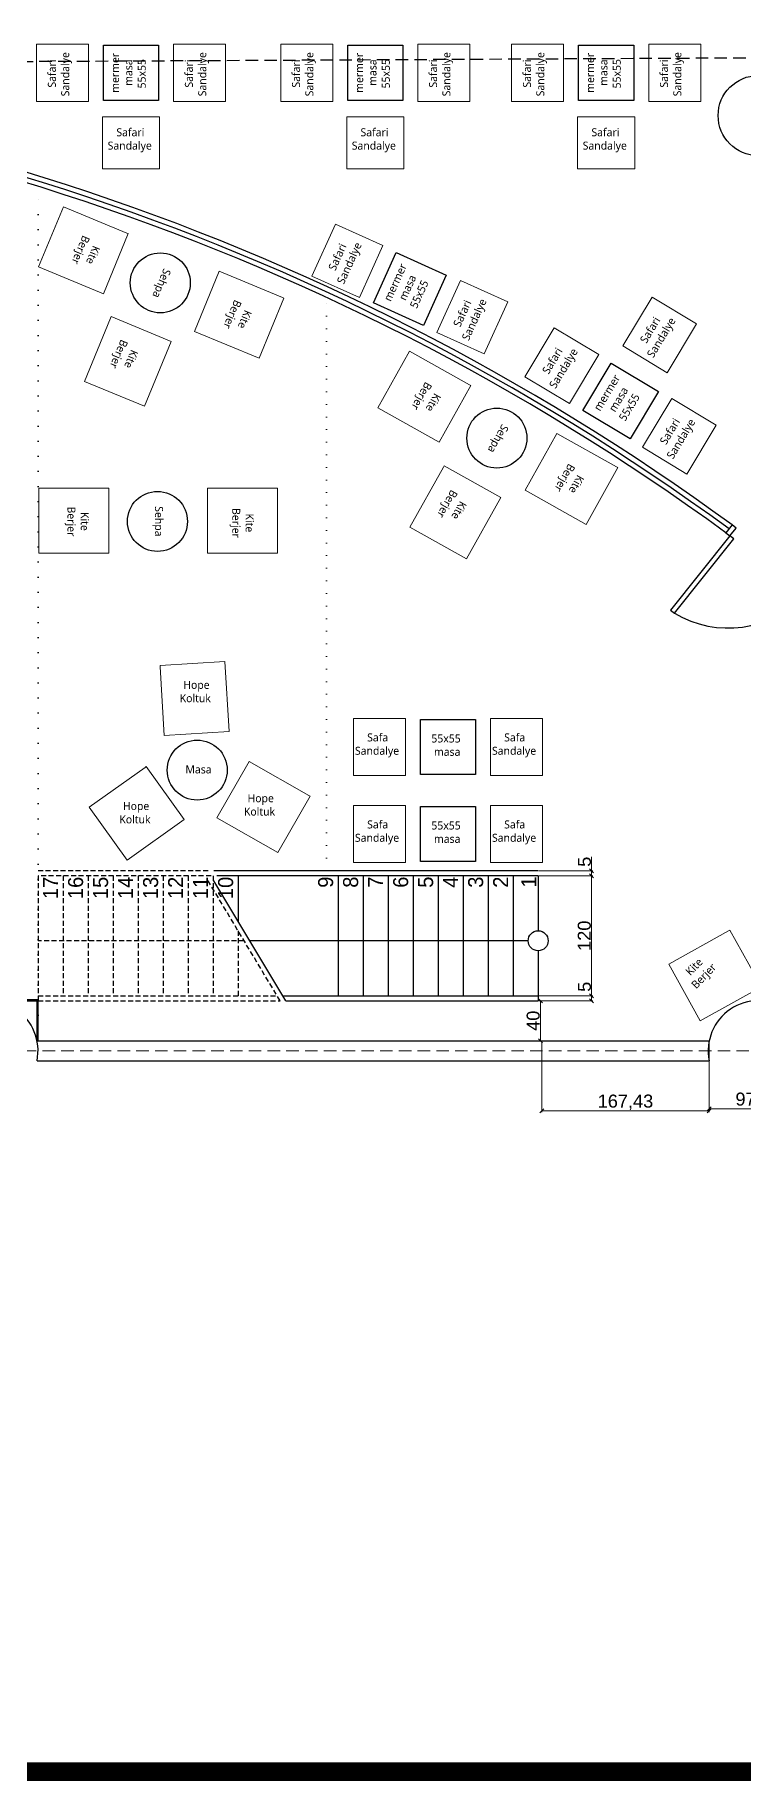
# Model space of a CAD drawing. Header units: millimetres. Extents: x 5603074 to 5608376, y 255765 to 258684.
# Drawn here: x 5605482 to 5606190, y 255765 to 257511 of the extents above; entities that cross this region are included whole.
import ezdxf

# ---------------------------------------------------------------- set-up
doc = ezdxf.new("R2010")
doc.units = ezdxf.units.MM
doc.header["$LTSCALE"] = 100
doc.header["$PDMODE"] = 2
for name, pattern in [('ACAD_ISO07W100', [3, 0, -3]), ('DOT2', [0.125, 0, -0.125]), ('HIDDEN2', [0.1875, 0.125, -0.0625])]:
    doc.linetypes.add(name, pattern=pattern)
for name, color, linetype, lineweight in [('AKS', 63, 'HIDDEN2', 5), ('t_alçıpan', 219, 'Continuous', 25), ('t_izdüşüm', 7, 'DOT2', 18), ('t_olcu', 252, 'Continuous', 20), ('t_tefris', 44, 'Continuous', 25), ('t_tefrişoturum', 25, 'Continuous', 15), ('t_yazı', 7, 'Continuous', 25)]:
    doc.layers.add(name, color=color, linetype=linetype, lineweight=lineweight)
for name, color, linetype in [('cam', 4, 'Continuous'), ('DUVAR', 2, 'Continuous'), ('KAPI', 7, 'Continuous'), ('KOLON', 1, 'Continuous'), ('MERD', 4, 'Continuous'), ('PARSEL', 4, 'Continuous'), ('Y-INCE', 21, 'Continuous')]:
    doc.layers.add(name, color=color, linetype=linetype)
doc.styles.get("Standard").update_dxf_attribs({"font": 'arial.ttf'})
doc.dimstyles.new('olcu50', dxfattribs={"dimtxt": 13, "dimasz": 4, "dimexe": 1.25, "dimexo": 0.625, "dimtad": 1, "dimtxsty": 'Standard', "dimblk": 'OBLIQUE', "dimcen": 2.5, "dimclrd": 256, "dimclre": 256, "dimclrt": 7, "dimadec": 0, "dimazin": 0, "dimtfac": 1, "dimtmove": 0, "dimatfit": 3, "dimldrblk": 'OBLIQUE', "dimfxl": 1, "dimlwd": -1, "dimlwe": -1, "dimarcsym": 0})

# ---------------------------------------------------------------- blocks, each defined once
blk = doc.blocks.new('_OBLIQUE')
at = {"color": 0, "linetype": 'ByBlock'}
blk.add_line((-0.5, -0.5), (0.5, 0.5), dxfattribs=at)
blk = doc.blocks.new('*D221')
at = {"layer": 'Defpoints', "color": 0, "transparency": 16777216}
for p in [(5605985.2, 256670.1), (5606038.7, 256670.1), (5605985.2, 256550.1)]:
    blk.add_point(p, dxfattribs=at)
at = {"layer": 't_olcu', "transparency": 16777216}
for p, q in [((5605985.9, 256670.1), (5606040, 256670.1)), ((5606038.7, 256550.1), (5606038.7, 256670.1)), ((5605985.9, 256550.1), (5606040, 256550.1))]:
    blk.add_line(p, q, dxfattribs=at)
at = {"layer": 't_olcu', "transparency": 16777216, "xscale": 4, "yscale": 4, "zscale": 4}
for p, rotation in [((5606038.7, 256670.1), 90), ((5606038.7, 256550.1), 270)]:
    blk.add_blockref('_OBLIQUE', p, dxfattribs=dict(at, rotation=rotation))
at = {"layer": 't_olcu', "color": 7, "transparency": 16777216, "insert": (5606031.4, 256610.1), "char_height": 13, "attachment_point": 5, "rotation": 90}
blk.add_mtext('120', dxfattribs=at)
blk = doc.blocks.new('*D222')
at = {"layer": 'Defpoints', "color": 0, "transparency": 16777216}
for p in [(5605985.2, 256675.1), (5606038.7, 256675.1), (5605985.2, 256670.1)]:
    blk.add_point(p, dxfattribs=at)
at = {"layer": 't_olcu', "transparency": 16777216}
for p, q in [((5605985.9, 256675.1), (5606040, 256675.1)), ((5606038.7, 256675.1), (5606038.7, 256689)), ((5606038.7, 256670.1), (5606038.7, 256675.1)), ((5605985.9, 256670.1), (5606040, 256670.1))]:
    blk.add_line(p, q, dxfattribs=at)
at = {"layer": 't_olcu', "transparency": 16777216, "xscale": 4, "yscale": 4, "zscale": 4}
for p, rotation in [((5606038.7, 256675.1), 90), ((5606038.7, 256670.1), 270)]:
    blk.add_blockref('_OBLIQUE', p, dxfattribs=dict(at, rotation=rotation))
at = {"layer": 't_olcu', "color": 7, "transparency": 16777216, "insert": (5606031.5, 256684.1), "char_height": 13, "attachment_point": 5, "rotation": 90}
blk.add_mtext('5', dxfattribs=at)
blk = doc.blocks.new('*D223')
at = {"layer": 'Defpoints', "color": 0, "transparency": 16777216}
for p in [(5605985.2, 256550.1), (5605985.2, 256545.1), (5606038.7, 256550.1)]:
    blk.add_point(p, dxfattribs=at)
at = {"layer": 't_olcu', "transparency": 16777216}
for p, q in [((5606038.7, 256550.1), (5606038.7, 256564)), ((5605985.9, 256550.1), (5606040, 256550.1)), ((5605985.9, 256545.1), (5606040, 256545.1)), ((5606038.7, 256545.1), (5606038.7, 256550.1))]:
    blk.add_line(p, q, dxfattribs=at)
at = {"layer": 't_olcu', "transparency": 16777216, "xscale": 4, "yscale": 4, "zscale": 4}
for p, rotation in [((5606038.7, 256550.1), 90), ((5606038.7, 256545.1), 270)]:
    blk.add_blockref('_OBLIQUE', p, dxfattribs=dict(at, rotation=rotation))
at = {"layer": 't_olcu', "color": 7, "transparency": 16777216, "insert": (5606031.5, 256559.1), "char_height": 13, "attachment_point": 5, "rotation": 90}
blk.add_mtext('5', dxfattribs=at)
blk = doc.blocks.new('*D224')
at = {"layer": 'Defpoints', "color": 0, "transparency": 16777216}
for p in [(5605985.2, 256545.1), (5605985.2, 256505.1), (5605987.6, 256505.1)]:
    blk.add_point(p, dxfattribs=at)
at = {"layer": 't_olcu', "transparency": 16777216}
for p, q in [((5605985.9, 256545.1), (5605988.8, 256545.1)), ((5605987.6, 256545.1), (5605987.6, 256505.1)), ((5605985.9, 256505.1), (5605988.8, 256505.1))]:
    blk.add_line(p, q, dxfattribs=at)
at = {"layer": 't_olcu', "transparency": 16777216, "xscale": 4, "yscale": 4, "zscale": 4}
for p, rotation in [((5605987.6, 256545.1), 90), ((5605987.6, 256505.1), 270)]:
    blk.add_blockref('_OBLIQUE', p, dxfattribs=dict(at, rotation=rotation))
at = {"layer": 't_olcu', "color": 7, "transparency": 16777216, "insert": (5605980.3, 256525.1), "char_height": 13, "attachment_point": 5, "rotation": 90}
blk.add_mtext('40', dxfattribs=at)
blk = doc.blocks.new('*D225')
at = {"layer": 'Defpoints', "color": 0, "transparency": 16777216}
for p in [(5605988.8, 256505.1), (5606156.2, 256505.1), (5605988.8, 256435.1)]:
    blk.add_point(p, dxfattribs=at)
at = {"layer": 't_olcu', "transparency": 16777216}
for p, q in [((5605988.8, 256504.5), (5605988.8, 256433.9)), ((5606156.2, 256504.5), (5606156.2, 256433.9)), ((5606156.2, 256435.1), (5605988.8, 256435.1))]:
    blk.add_line(p, q, dxfattribs=at)
at = {"layer": 't_olcu', "transparency": 16777216, "xscale": 4, "yscale": 4, "zscale": 4, "rotation": 180}
blk.add_blockref('_OBLIQUE', (5605988.8, 256435.1), dxfattribs=at)
at = {"layer": 't_olcu', "transparency": 16777216, "xscale": 4, "yscale": 4, "zscale": 4}
blk.add_blockref('_OBLIQUE', (5606156.2, 256435.1), dxfattribs=at)
at = {"layer": 't_olcu', "color": 7, "transparency": 16777216, "insert": (5606072.5, 256443.6), "char_height": 13, "attachment_point": 5}
blk.add_mtext('167,43', dxfattribs=at)
blk = doc.blocks.new('*D226')
at = {"layer": 'Defpoints', "color": 0, "transparency": 16777216}
for p in [(5606156.2, 256505.1), (5606254.2, 256505.1), (5606254.2, 256437.1)]:
    blk.add_point(p, dxfattribs=at)
at = {"layer": 't_olcu', "transparency": 16777216}
for p, q in [((5606156.2, 256504.5), (5606156.2, 256435.9)), ((5606254.2, 256504.5), (5606254.2, 256435.9)), ((5606156.2, 256437.1), (5606254.2, 256437.1))]:
    blk.add_line(p, q, dxfattribs=at)
at = {"layer": 't_olcu', "transparency": 16777216, "xscale": 4, "yscale": 4, "zscale": 4, "rotation": 180}
blk.add_blockref('_OBLIQUE', (5606156.2, 256437.1), dxfattribs=at)
at = {"layer": 't_olcu', "transparency": 16777216, "xscale": 4, "yscale": 4, "zscale": 4}
blk.add_blockref('_OBLIQUE', (5606254.2, 256437.1), dxfattribs=at)
at = {"layer": 't_olcu', "color": 7, "transparency": 16777216, "insert": (5606205.2, 256445.6), "char_height": 13, "attachment_point": 5}
blk.add_mtext('97,98', dxfattribs=at)

msp = doc.modelspace()

# ---------------------------------------------------------------- linework, layer by layer
at = {"color": 252, "const_width": 18.717}
msp.add_lwpolyline([(5603083.312, 255774.354), (5603083.312, 258674.392), (5608366.296, 258674.392), (5608366.296, 255774.354)], close=True, dxfattribs=at)
at = {"layer": 'AKS'}
msp.add_line((5603745.952, 256495.117), (5606688.31, 256495.117), dxfattribs=at)
at = {"layer": 'cam'}
msp.add_lwpolyline([(5606179.156, 257020.839), (5606172.909, 257013.02)], dxfattribs=at)
msp.add_lwpolyline([(5606179.156, 257020.839), (5606172.909, 257013.02)], dxfattribs=at)
for radius, start, end in [(2355, 53.813618, 90.328449), (2350, 53.8188, 90.329148), (2345, 53.824004, 90.32985)]:
    msp.add_arc((5604788.731, 255120.117), radius, start, end, dxfattribs=at)
at = {"layer": 'DUVAR', "linetype": 'ACAD_ISO07W100', "ltscale": 0.05}
msp.add_lwpolyline([(5605485.231, 256530.824), (5605485.231, 257359.294)], dxfattribs=at)
at = {"layer": 'DUVAR'}
for points in [[(5605484.221, 256505.117), (5606156.242, 256505.117)], [(5605484.221, 256485.117), (5606156.242, 256485.117)]]:
    msp.add_lwpolyline(points, dxfattribs=at)
at = {"layer": 'KAPI'}
for points in [[(5606176.821, 257009.905), (5606117.526, 256935.682), (5606121.432, 256932.561), (5606180.727, 257006.784)], [(5606179.156, 257020.839), (5606172.914, 257013.026), (5606176.821, 257009.905), (5606183.063, 257017.718)]]:
    msp.add_lwpolyline(points, close=True, dxfattribs=at)
msp.add_arc((5606175.008, 257022.236), 104.46, 239.144165, 316.711141, dxfattribs=at)
at = {"layer": 'KOLON'}
msp.add_circle((5606205.185, 257430.117), 40, dxfattribs=at)
for centre in [(5605435.231, 256495.117), (5606205.231, 256495.117)]:
    msp.add_arc(centre, 50, 348.463041, 191.536959, dxfattribs=at)
at = {"layer": 'MERD', "linetype": 'HIDDEN2', "ltscale": 0.4}
for points in [[(5605655.231, 256675.117), (5605485.231, 256675.117)], [(5605485.231, 256670.117), (5605485.231, 256545.117)], [(5605658.231, 256670.117), (5605485.231, 256670.117)], [(5605510.231, 256670.117), (5605510.231, 256550.117)], [(5605535.231, 256670.117), (5605535.231, 256550.117)], [(5605560.231, 256670.117), (5605560.231, 256550.117)], [(5605585.231, 256670.117), (5605585.231, 256550.117)], [(5605610.231, 256670.117), (5605610.231, 256550.117)], [(5605635.231, 256670.117), (5605635.231, 256550.117)], [(5605727.231, 256545.117), (5605655.231, 256665.117)], [(5605660.231, 256670.117), (5605660.231, 256550.117)], [(5605691.231, 256605.117), (5605485.231, 256605.117)], [(5605685.231, 256615.117), (5605685.231, 256550.117)], [(5605485.231, 256550.117), (5605724.231, 256550.117)], [(5605485.231, 256545.117), (5605727.231, 256545.117)]]:
    msp.add_lwpolyline(points, dxfattribs=at)
at = {"layer": 'MERD'}
for points in [[(5605985.231, 256675.117), (5605661.062, 256675.117)], [(5605733.062, 256545.117), (5605661.062, 256665.117)], [(5605985.231, 256670.117), (5605664.062, 256670.117)], [(5605685.231, 256670.117), (5605685.231, 256624.835)], [(5605785.231, 256670.117), (5605785.231, 256550.117)], [(5605810.231, 256670.117), (5605810.231, 256550.117)], [(5605835.231, 256670.117), (5605835.231, 256550.117)], [(5605860.231, 256670.117), (5605860.231, 256550.117)], [(5605885.231, 256670.117), (5605885.231, 256550.117)], [(5605910.231, 256670.117), (5605910.231, 256550.117)], [(5605935.231, 256670.117), (5605935.231, 256550.117)], [(5605960.231, 256670.117), (5605960.231, 256550.117)], [(5605985.231, 256670.117), (5605985.231, 256615.117)], [(5605975.231, 256605.117), (5605697.062, 256605.117)], [(5605985.231, 256595.117), (5605985.231, 256545.117)], [(5605730.062, 256550.117), (5605985.231, 256550.117)], [(5605733.062, 256545.117), (5605985.231, 256545.117)]]:
    msp.add_lwpolyline(points, dxfattribs=at)
msp.add_circle((5605985.231, 256605.117), 10, dxfattribs=at)
at = {"layer": 'PARSEL', "linetype": 'HIDDEN2'}
msp.add_lwpolyline([(5607055.239, 257491.971), (5603745.952, 257475.117), (5603745.946, 256485.117)], dxfattribs=at)
at = {"layer": 't_alçıpan'}
for p, q in [((5604615.042, 256546.317), (5605485.421, 256546.317)), ((5604616.242, 256545.117), (5605484.221, 256545.117)), ((5605484.221, 256505.117), (5605484.221, 256545.117)), ((5605485.421, 256505.117), (5605485.421, 256546.317))]:
    msp.add_line(p, q, dxfattribs=at)
at = {"layer": 't_izdüşüm'}
msp.add_line((5605773.531, 256675.117), (5605773.531, 257248.307), dxfattribs=at)
at = {"layer": 't_tefris', "linetype": 'Continuous'}
for points in [[(5605605.775, 257500.315), (5605605.775, 257445.315), (5605550.775, 257445.315), (5605550.775, 257500.315), (5605605.775, 257500.315)], [(5605849.838, 257500.315), (5605849.838, 257445.315), (5605794.838, 257445.315), (5605794.838, 257500.315), (5605849.838, 257500.315)], [(5606080.724, 257500.315), (5606080.724, 257445.315), (5606025.724, 257445.315), (5606025.724, 257500.315), (5606080.724, 257500.315)], [(5605893.343, 257270.493), (5605870.698, 257220.372), (5605820.576, 257243.017), (5605843.222, 257293.139), (5605893.343, 257270.493)], [(5606105.407, 257154.19), (5606077.09, 257107.04), (5606029.94, 257135.357), (5606058.257, 257182.507), (5606105.407, 257154.19)], [(5605867.487, 256771.368), (5605867.487, 256826.368), (5605922.487, 256826.368), (5605922.487, 256771.368), (5605867.487, 256771.368)], [(5605867.487, 256684.366), (5605867.487, 256739.366), (5605922.487, 256739.366), (5605922.487, 256684.366), (5605867.487, 256684.366)]]:
    msp.add_lwpolyline(points, dxfattribs=at)
for centre in [(5605607.475, 257262.817), (5605943.942, 257107.634), (5605604.632, 257024.346), (5605644.366, 256775.752, -8)]:
    msp.add_circle(centre, 30, dxfattribs=at)
at = {"layer": 't_tefrişoturum'}
for points in [[(5605535.775, 257501.315), (5605535.775, 257444.315), (5605483.775, 257444.315), (5605483.775, 257501.315), (5605535.775, 257501.315)], [(5605672.775, 257501.315), (5605672.775, 257444.315), (5605620.775, 257444.315), (5605620.775, 257501.315), (5605672.775, 257501.315)], [(5605779.838, 257501.315), (5605779.838, 257444.315), (5605727.838, 257444.315), (5605727.838, 257501.315), (5605779.838, 257501.315)], [(5605916.838, 257501.315), (5605916.838, 257444.315), (5605864.838, 257444.315), (5605864.838, 257501.315), (5605916.838, 257501.315)], [(5606010.724, 257501.315), (5606010.724, 257444.315), (5605958.724, 257444.315), (5605958.724, 257501.315), (5606010.724, 257501.315)], [(5606147.724, 257501.315), (5606147.724, 257444.315), (5606095.724, 257444.315), (5606095.724, 257501.315), (5606147.724, 257501.315)], [(5605606.775, 257376.685), (5605549.775, 257376.685), (5605549.775, 257428.685), (5605606.775, 257428.685), (5605606.775, 257376.685)], [(5605850.838, 257376.685), (5605793.838, 257376.685), (5605793.838, 257428.685), (5605850.838, 257428.685), (5605850.838, 257376.685)], [(5606081.724, 257376.685), (5606024.724, 257376.685), (5606024.724, 257428.685), (5606081.724, 257428.685), (5606081.724, 257376.685)], [(5605575.373, 257312.085), (5605550.52, 257252.023), (5605485.839, 257278.788), (5605510.692, 257338.849), (5605573.987, 257312.658)], [(5605829.964, 257300.226), (5605806.495, 257248.282), (5605759.107, 257269.692), (5605782.576, 257321.637), (5605829.964, 257300.226)], [(5605731.07, 257247.658), (5605706.217, 257187.597), (5605641.536, 257214.362), (5605666.389, 257274.423), (5605729.684, 257248.232)], [(5605954.812, 257243.818), (5605931.343, 257191.874), (5605883.955, 257213.284), (5605907.424, 257265.228), (5605954.812, 257243.818)], [(5606143.656, 257221.868), (5606114.309, 257173.003), (5606069.731, 257199.776), (5606099.078, 257248.641), (5606143.656, 257221.868)], [(5605558.327, 257229.043), (5605618.388, 257204.19), (5605591.623, 257139.508), (5605531.562, 257164.361), (5605557.753, 257227.656)], [(5606045.913, 257191.087), (5606016.566, 257142.222), (5605971.987, 257168.995), (5606001.334, 257217.86), (5606045.913, 257191.087)], [(5605917.838, 257160.325), (5605886.115, 257103.592), (5605825.018, 257137.755), (5605856.741, 257194.488), (5605916.529, 257161.057)], [(5606163.359, 257120.551), (5606134.012, 257071.687), (5606089.434, 257098.459), (5606118.781, 257147.324), (5606163.359, 257120.551)], [(5606064.908, 257078.089), (5606033.184, 257021.356), (5605972.087, 257055.519), (5606003.81, 257112.252), (5606063.598, 257078.821)], [(5605891.173, 257079.854), (5605947.906, 257048.131), (5605913.743, 256987.034), (5605857.01, 257018.757), (5605890.441, 257078.545)], [(5605556.132, 257057.596), (5605556.132, 256992.596), (5605486.132, 256992.596), (5605486.132, 257057.596), (5605554.632, 257057.596)], [(5605724.632, 257057.596), (5605724.632, 256992.596), (5605654.632, 256992.596), (5605654.632, 257057.596), (5605723.132, 257057.596)], [(5605800.487, 256770.368), (5605800.487, 256827.368), (5605852.487, 256827.368), (5605852.487, 256770.368), (5605800.487, 256770.368)], [(5605937.487, 256770.368), (5605937.487, 256827.368), (5605989.487, 256827.368), (5605989.487, 256770.368), (5605937.487, 256770.368)], [(5605800.487, 256683.366), (5605800.487, 256740.366), (5605852.487, 256740.366), (5605852.487, 256683.366), (5605800.487, 256683.366)], [(5605937.487, 256683.366), (5605937.487, 256740.366), (5605989.487, 256740.366), (5605989.487, 256683.366), (5605937.487, 256683.366)], [(5606176.963, 256615.708), (5606208.526, 256558.886), (5606147.333, 256524.895), (5606115.77, 256581.717), (5606175.652, 256614.979)]]:
    msp.add_lwpolyline(points, close=True, dxfattribs=at)
at = {"layer": 't_tefrişoturum', "elevation": -8}
for points in [[(5605607.229, 256880.315), (5605672.113, 256884.182), (5605676.278, 256814.306), (5605611.393, 256810.439), (5605607.318, 256878.818)], [(5605593.454, 256779.322), (5605631.239, 256726.432), (5605574.281, 256685.741), (5605536.496, 256738.63), (5605592.233, 256778.45)], [(5605757.147, 256749.669), (5605724.879, 256693.245), (5605664.114, 256727.995), (5605696.382, 256784.42), (5605755.845, 256750.414)]]:
    msp.add_lwpolyline(points, close=True, dxfattribs=at)

# ---------------------------------------------------------------- texts
at = {"layer": 't_yazı', "char_height": 8, "width": 43.28707, "attachment_point": 4}
for s, insert, rotation in [('\\pi7.4543;{\\fLucida Sans Unicode|b0|i0|c162|p34;Safari \\P\\pi-1.2889;Sandalye}', (5605507.082, 257450.637), 90), ('\\pi1.2543;{\\fLucida Sans Unicode|b0|i0|c162|p34;mermer \\P\\pi8.2084;masa \\P\\pi5.5787;55x55}', (5605575.582, 257451.637), 90), ('\\pi7.4543;{\\fLucida Sans Unicode|b0|i0|c162|p34;Safari \\P\\pi-1.2889;Sandalye}', (5605644.082, 257450.637), 90), ('\\pi7.4543;{\\fLucida Sans Unicode|b0|i0|c162|p34;Safari \\P\\pi-1.2889;Sandalye}', (5605751.146, 257450.637), 90), ('\\pi1.2543;{\\fLucida Sans Unicode|b0|i0|c162|p34;mermer \\P\\pi8.2084;masa \\P\\pi5.5787;55x55}', (5605819.646, 257451.637), 90), ('\\pi7.4543;{\\fLucida Sans Unicode|b0|i0|c162|p34;Safari \\P\\pi-1.2889;Sandalye}', (5605888.146, 257450.637), 90), ('\\pi7.4543;{\\fLucida Sans Unicode|b0|i0|c162|p34;Safari \\P\\pi-1.2889;Sandalye}', (5605982.031, 257450.637), 90), ('\\pi1.2543;{\\fLucida Sans Unicode|b0|i0|c162|p34;mermer \\P\\pi8.2084;masa \\P\\pi5.5787;55x55}', (5606050.531, 257451.637), 90), ('\\pi7.4543;{\\fLucida Sans Unicode|b0|i0|c162|p34;Safari \\P\\pi-1.2889;Sandalye}', (5606119.031, 257450.637), 90), ('\\pi12.179;{\\fLucida Sans Unicode|b0|i0|c162|p34;Kite \\P\\pi6.7057;Berjer}', (5605541.176, 257313.587), 247.520527), ('\\pi7.4543;{\\fLucida Sans Unicode|b0|i0|c162|p34;Safari \\P\\pi-1.2889;Sandalye}', (5605782.95, 257265.857), 65.685941), ('\\pi6.0084;{\\fLucida Sans Unicode|b0|i0|c162|p34;Sehpa}', (5605615.751, 257282.312), 247.520527), ('\\pi1.2543;{\\fLucida Sans Unicode|b0|i0|c162|p34;mermer \\P\\pi8.2084;masa \\P\\pi5.5787;55x55}', (5605845.786, 257238.564), 65.685941), ('\\pi12.179;{\\fLucida Sans Unicode|b0|i0|c162|p34;Kite \\P\\pi6.7057;Berjer}', (5605692.87, 257249.202), 247.520527), ('\\pi7.4543;{\\fLucida Sans Unicode|b0|i0|c162|p34;Safari \\P\\pi-1.2889;Sandalye}', (5605907.798, 257209.449), 65.685941), ('\\pi7.4543;{\\fLucida Sans Unicode|b0|i0|c162|p34;Safari \\P\\pi-1.2889;Sandalye}', (5606092.966, 257193.196), 59.012001), ('\\pi12.179;{\\fLucida Sans Unicode|b0|i0|c162|p34;Kite \\P\\pi6.7057;Berjer}', (5605579.289, 257209.515), 247.520527), ('\\pi7.4543;{\\fLucida Sans Unicode|b0|i0|c162|p34;Safari \\P\\pi-1.2889;Sandalye}', (5605995.223, 257162.415), 59.012001), ('\\pi12.179;{\\fLucida Sans Unicode|b0|i0|c162|p34;Kite \\P\\pi6.7057;Berjer}', (5605884.053, 257165.826), 240.787596), ('\\pi1.2543;{\\fLucida Sans Unicode|b0|i0|c162|p34;mermer \\P\\pi8.2084;masa \\P\\pi5.5787;55x55}', (5606054.461, 257128.004), 59.012001), ('\\pi7.4543;{\\fLucida Sans Unicode|b0|i0|c162|p34;Safari \\P\\pi-1.2889;Sandalye}', (5606112.67, 257091.879), 59.012001), ('\\pi6.0084;{\\fLucida Sans Unicode|b0|i0|c162|p34;Sehpa}', (5605954.446, 257126.024), 240.787596), ('\\pi12.179;{\\fLucida Sans Unicode|b0|i0|c162|p34;Kite \\P\\pi6.7057;Berjer}', (5606027.152, 257084.101), 240.787596), ('\\pi12.179;{\\fLucida Sans Unicode|b0|i0|c162|p34;Kite \\P\\pi6.7057;Berjer}', (5605909.701, 257058.003), 240.787596), ('\\pi12.179;{\\fLucida Sans Unicode|b0|i0|c162|p34;Kite \\P\\pi6.7057;Berjer}', (5605523.959, 257045.908), 270), ('\\pi6.0084;{\\fLucida Sans Unicode|b0|i0|c162|p34;Sehpa}', (5605604.825, 257045.524), 270), ('\\pi12.179;{\\fLucida Sans Unicode|b0|i0|c162|p34;Kite \\P\\pi6.7057;Berjer}', (5605688.744, 257044.416), 270), ('\\pi12.179;{\\fLucida Sans Unicode|b0|i0|c162|p34;Kite \\P\\pi6.7057;Berjer}', (5606131.893, 256558.045), 46.097522)]:
    msp.add_mtext(s, dxfattribs=dict(at, insert=insert, rotation=rotation))
for s, insert in [('\\pi7.4543;{\\fLucida Sans Unicode|b0|i0|c162|p34;Safari \\P\\pi-1.2889;Sandalye}', (5605556.097, 257405.378)), ('\\pi7.4543;{\\fLucida Sans Unicode|b0|i0|c162|p34;Safari \\P\\pi-1.2889;Sandalye}', (5605800.16, 257405.378)), ('\\pi7.4543;{\\fLucida Sans Unicode|b0|i0|c162|p34;Safari \\P\\pi-1.2889;Sandalye}', (5606031.046, 257405.378)), ('\\pi8.5111;{\\fLucida Sans Unicode|b0|i0|c162|p34;Hope \\P\\pi4.9138;Koltuk}', (5605621.936, 256854.202)), ('\\pi10.919;{\\fLucida Sans Unicode|b0|i0|c162|p34;Safa \\P\\pi-1.2889;Sandalye}', (5605803.367, 256800.396)), ('\\pi5.5787;{\\fLucida Sans Unicode|b0|i0|c162|p34;55x55 \\P\\pi8.2084;masa}', (5605872.88, 256800.614)), ('\\pi10.919;{\\fLucida Sans Unicode|b0|i0|c162|p34;Safa \\P\\pi-1.2889;Sandalye}', (5605940.367, 256800.396)), ('\\pi8.5922;{\\fLucida Sans Unicode|b0|i0|c162|p34;Masa}', (5605624.02, 256776.348)), ('\\pi8.5111;{\\fLucida Sans Unicode|b0|i0|c162|p34;Hope \\P\\pi4.9138;Koltuk}', (5605561.611, 256733.075)), ('\\pi8.5111;{\\fLucida Sans Unicode|b0|i0|c162|p34;Hope \\P\\pi4.9138;Koltuk}', (5605686.162, 256740.87)), ('\\pi10.919;{\\fLucida Sans Unicode|b0|i0|c162|p34;Safa \\P\\pi-1.2889;Sandalye}', (5605803.367, 256713.394)), ('\\pi10.919;{\\fLucida Sans Unicode|b0|i0|c162|p34;Safa \\P\\pi-1.2889;Sandalye}', (5605940.367, 256713.394)), ('\\pi5.5787;{\\fLucida Sans Unicode|b0|i0|c162|p34;55x55 \\P\\pi8.2084;masa}', (5605872.88, 256713.612))]:
    msp.add_mtext(s, dxfattribs=dict(at, insert=insert))
at = {"layer": 'Y-INCE', "char_height": 15, "width": 529.10273, "attachment_point": 1, "rotation": 90}
for s, insert in [('{\\Ftxt|c162;17}', (5605490.23, 256646.777)), ('{\\Ftxt|c162;16}', (5605515.23, 256646.777)), ('{\\Ftxt|c162;15}', (5605540.23, 256646.777)), ('{\\Ftxt|c162;14}', (5605565.23, 256646.777)), ('{\\Ftxt|c162;13}', (5605590.23, 256646.777)), ('{\\Ftxt|c162;12}', (5605615.23, 256646.777)), ('{\\Ftxt|c162;11}', (5605640.23, 256646.777)), ('{\\Ftxt|c162;10}', (5605665.23, 256646.777)), ('{\\Ftxt|c162;9}', (5605765.23, 256658.095)), ('{\\Ftxt|c162;8}', (5605790.23, 256658.095)), ('{\\Ftxt|c162;7}', (5605815.23, 256658.095)), ('{\\Ftxt|c162;6}', (5605840.23, 256658.095)), ('{\\Ftxt|c162;5}', (5605865.23, 256658.095)), ('{\\Ftxt|c162;4}', (5605890.23, 256658.095)), ('{\\Ftxt|c162;3}', (5605915.23, 256658.095)), ('{\\Ftxt|c162;2}', (5605940.23, 256658.095)), ('{\\Ftxt|c162;1}', (5605968.356, 256658.251))]:
    msp.add_mtext(s, dxfattribs=dict(at, insert=insert))

# ---------------------------------------------------------------- dimensions: what is measured, and where the dimension line sits
at = {"layer": 't_olcu'}
for base, p1, p2, picture, middle in [((5606038.702, 256675.117), (5605985.231, 256670.117), (5605985.231, 256675.117), '*D222', (5606031.466, 256684.052)), ((5606038.702, 256670.117), (5605985.231, 256550.117), (5605985.231, 256670.117), '*D221', (5606031.44, 256610.117)), ((5606038.702, 256550.117), (5605985.231, 256545.117), (5605985.231, 256550.117), '*D223', (5606031.466, 256559.052)), ((5605987.562, 256505.117), (5605985.231, 256545.117), (5605985.231, 256505.117), '*D224', (5605980.3, 256525.117))]:
    dim = msp.add_linear_dim(base=base, p1=p1, p2=p2, angle=90, dimstyle='olcu50', dxfattribs=at)
    dim.commit()
    dim.dimension.update_dxf_attribs({"geometry": picture, "text_midpoint": middle})
for base, p2, picture, middle in [((5605988.812, 256435.131), (5605988.812, 256505.117), '*D225', (5606072.527, 256443.568)), ((5606254.221, 256437.131), (5606254.221, 256505.117), '*D226', (5606205.231, 256445.568))]:
    dim = msp.add_linear_dim(base=base, p1=(5606156.242, 256505.117), p2=p2, dimstyle='olcu50', dxfattribs=at)
    dim.commit()
    dim.dimension.update_dxf_attribs({"geometry": picture, "text_midpoint": middle})

doc.saveas('drawing.dxf')
